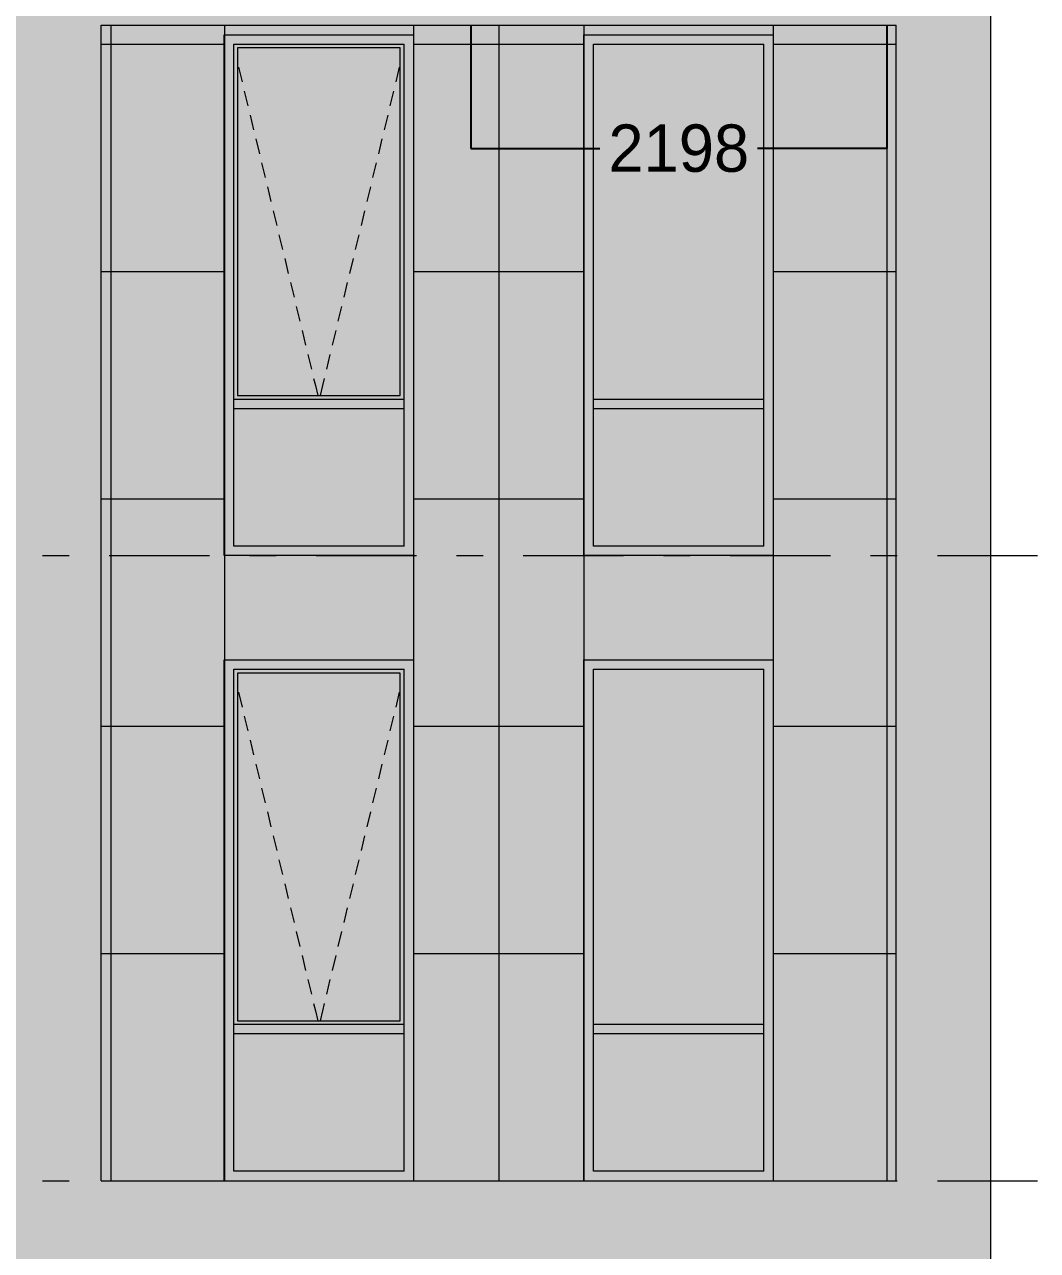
# Model space of a CAD drawing. Header units: millimetres. Extents: x 1499747 to 4230374, y -28481 to 441852.
# Drawn here: x 4040387 to 4045738, y 393460 to 399932 of the extents above; entities that cross this region are included whole.
import ezdxf

# ---------------------------------------------------------------- set-up
doc = ezdxf.new("R2010")
doc.units = ezdxf.units.MM
doc.header["$MEASUREMENT"] = 0
doc.layers.add('FTP Cable', color=130, linetype='Continuous', lineweight=30)
doc.layers.add('Чертеж и Рисунок', color=7, linetype='Continuous')
doc.dimstyles.get("Standard").update_dxf_attribs({"dimtxt": 0.18, "dimasz": 0.18, "dimexe": 0.18, "dimexo": 0.0625, "dimgap": 0.09, "dimtad": 0, "dimtih": 1, "dimtoh": 1, "dimdec": 4, "dimzin": 0, "dimdsep": 46, "dimtxsty": 'Standard', "dimcen": 0.09, "dimadec": 0, "dimazin": 0, "dimtfac": 1, "dimtdec": 4, "dimtofl": 0, "dimtmove": 0, "dimatfit": 3, "dimfxl": 1, "dimtolj": 1, "dimtzin": 0, "dimarcsym": 0})

# ---------------------------------------------------------------- blocks, each defined once
blk = doc.blocks.new('*D1145')
at = {"layer": 'Defpoints', "color": 0, "lineweight": 30, "transparency": 16777216}
for p in [(4042744.102730218, 399928.4114122438), (4044942.259152176, 399928.4114122438), (4044942.259152176, 399277.761057849)]:
    blk.add_point(p, dxfattribs=at)
at = {"layer": 'FTP Cable', "color": 0, "lineweight": -2, "transparency": 16777216}
for p, q in [((4042744.102730218, 399928.3489122438), (4042744.102730218, 399277.581057849)), ((4044942.259152176, 399928.3489122438), (4044942.259152176, 399277.581057849)), ((4042744.282730218, 399277.761057849), (4043426.42427453, 399277.761057849)), ((4044942.079152176, 399277.761057849), (4044259.937607864, 399277.761057849))]:
    blk.add_line(p, q, dxfattribs=at)
at = {"layer": 'FTP Cable', "color": 0, "lineweight": 30, "transparency": 16777216}
for points in [[(4042744.282730218, 399277.7910578491), (4042744.282730218, 399277.731057849), (4042744.102730218, 399277.761057849)], [(4044942.079152176, 399277.7910578491), (4044942.079152176, 399277.731057849), (4044942.259152176, 399277.761057849)]]:
    blk.add_solid(points, dxfattribs=at)
at = {"layer": 'FTP Cable', "color": 0, "lineweight": 25, "transparency": 16777216, "insert": (4043843.180941197, 399277.761057849), "char_height": 250, "attachment_point": 5}
blk.add_mtext('\\A1;2198', dxfattribs=at)

msp = doc.modelspace()

# ---------------------------------------------------------------- hatches: boundary and pattern name
at = {"layer": 'Чертеж и Рисунок', "linetype": 'Continuous', "lineweight": 0, "true_color": 0xbc9a89}
for points in [[(4021741.893707228, 399928.4114122438), (4044991.959228107, 399928.4114122438), (4044991.959228107, 400428.4121761327), (4021741.893707228, 400428.4121761327)], [(4045491.959991996, 373528.3710789105), (4045491.959991996, 400428.4121761327), (4044991.959228107, 400428.4121761327), (4044991.959228107, 373528.3710789105)], [(4040791.652810981, 399928.4114122438), (4040291.652047093, 399928.4114122438), (4040291.652047093, 374028.3718427994), (4040791.652810981, 374028.3718427994)], [(4040791.652810981, 393328.4013289105), (4044991.959228107, 393328.4013289105), (4044991.959228107, 393828.4020927994), (4040791.652810981, 393828.4020927994)]]:
    msp.add_hatch(color=33, dxfattribs=at).paths.add_polyline_path(points)
at = {"layer": 'Чертеж и Рисунок', "linetype": 'Continuous', "lineweight": 0, "true_color": 0xffffff}
h = msp.add_hatch(color=7, dxfattribs=at)
h.paths.add_polyline_path([(4040791.652810981, 393828.4020927994), (4041442.053779018, 393828.4020927994), (4041442.053779018, 396578.4062748167), (4042442.055341069, 396578.4062748167), (4042442.055341069, 393828.4020927994), (4043341.856709206, 393828.4020927994), (4043341.856709206, 396578.4062748167), (4044341.858271257, 396578.4062748167), (4044341.858271257, 393828.4020927994), (4044991.959187278, 393828.4020927994), (4044991.959187278, 399928.4114122438), (4040791.652810981, 399928.4114122438)])
h.paths.add_polyline_path([(4042442.055341069, 397128.4071657585), (4041442.053779018, 397128.4071657585), (4041442.053779018, 399878.4113477758), (4042442.055341069, 399878.4113477758)], flags=0)
h.paths.add_polyline_path([(4043341.856709206, 399878.4113477758), (4044341.858271257, 399878.4113477758), (4044341.858271257, 397128.4071657585), (4043341.856709206, 397128.4071657585)], flags=0)
at = {"layer": 'Чертеж и Рисунок', "linetype": 'Continuous', "lineweight": 0, "true_color": 0x2e2e2e}
for points in [[(4041442.053804648, 399528.4108011327), (4041492.053881037, 399528.4108011327), (4041492.053881037, 399828.411259466), (4041442.053804648, 399878.4113358549)], [(4041942.054568538, 399878.4113358549), (4041442.053804648, 399878.4113358549), (4041492.053881037, 399828.411259466), (4041942.054568538, 399828.411259466)], [(4041942.054568538, 399878.4113358549), (4041942.054568538, 399828.411259466), (4042392.055256037, 399828.411259466), (4042442.055332426, 399878.4113358549)], [(4042442.055332426, 399528.4108011327), (4042442.055332426, 399878.4113358549), (4042392.055256037, 399828.411259466), (4042392.055256037, 399528.4108011327)], [(4043341.85670712, 399528.4108011327), (4043391.856783509, 399528.4108011327), (4043391.856783509, 399828.411259466), (4043341.85670712, 399878.4113358549)], [(4043841.85747101, 399878.4113358549), (4043341.85670712, 399878.4113358549), (4043391.856783509, 399828.411259466), (4043841.85747101, 399828.411259466)], [(4043841.85747101, 399878.4113358549), (4043841.85747101, 399828.411259466), (4044291.858158509, 399828.411259466), (4044341.858234898, 399878.4113358549)], [(4044341.858234898, 399528.4108011327), (4044341.858234898, 399878.4113358549), (4044291.858158509, 399828.411259466), (4044291.858158509, 399528.4108011327)], [(4041442.053804648, 398128.4086622438), (4041492.053881037, 398128.4086622438), (4041492.053881037, 399528.4108011327), (4041442.053804648, 399528.4108011327)], [(4042442.055332426, 398128.4086622438), (4042442.055332426, 399528.4108011327), (4042392.055256037, 399528.4108011327), (4042392.055256037, 398128.4086622438)], [(4043341.85670712, 398128.4086622438), (4043391.856783509, 398128.4086622438), (4043391.856783509, 399528.4108011327), (4043341.85670712, 399528.4108011327)], [(4044341.858234898, 398128.4086622438), (4044341.858234898, 399528.4108011327), (4044291.858158509, 399528.4108011327), (4044291.858158509, 398128.4086622438)], [(4041442.053804648, 397928.4083566882), (4041492.053881037, 397928.4083566882), (4041492.053881037, 398128.4086622438), (4041442.053804648, 398128.4086622438)], [(4042442.055332426, 397928.4083566882), (4042442.055332426, 398128.4086622438), (4042392.055256037, 398128.4086622438), (4042392.055256037, 397928.4083566882)], [(4043341.85670712, 397928.4083566882), (4043391.856783509, 397928.4083566882), (4043391.856783509, 398128.4086622438), (4043341.85670712, 398128.4086622438)], [(4044341.858234898, 397928.4083566882), (4044341.858234898, 398128.4086622438), (4044291.858158509, 398128.4086622438), (4044291.858158509, 397928.4083566882)], [(4041492.053881037, 397903.4083184938), (4041942.054568538, 397903.4083184938), (4041942.054568538, 397953.4083948827), (4041492.053881037, 397953.4083948827)], [(4041942.054568538, 397953.4083948827), (4041942.054568538, 397903.4083184938), (4042392.055256037, 397903.4083184938), (4042392.055256037, 397953.4083948827)], [(4043391.856783509, 397903.4083184938), (4043841.85747101, 397903.4083184938), (4043841.85747101, 397953.4083948827), (4043391.856783509, 397953.4083948827)], [(4043841.85747101, 397953.4083948827), (4043841.85747101, 397903.4083184938), (4044291.858158509, 397903.4083184938), (4044291.858158509, 397953.4083948827)], [(4041442.053804648, 397928.4083566882), (4041442.053804648, 397128.407134466), (4041492.053881037, 397178.4072108549), (4041492.053881037, 397928.4083566882)], [(4042442.055332426, 397928.4083566882), (4042392.055256037, 397928.4083566882), (4042392.055256037, 397178.4072108549), (4042442.055332426, 397128.407134466)], [(4043341.85670712, 397928.4083566882), (4043341.85670712, 397128.407134466), (4043391.856783509, 397178.4072108549), (4043391.856783509, 397928.4083566882)], [(4044341.858234898, 397928.4083566882), (4044291.858158509, 397928.4083566882), (4044291.858158509, 397178.4072108549), (4044341.858234898, 397128.407134466)], [(4041442.053804648, 397128.407134466), (4041942.054568538, 397128.407134466), (4041942.054568538, 397178.4072108549), (4041492.053881037, 397178.4072108549)], [(4041942.054568538, 397128.407134466), (4042442.055332426, 397128.407134466), (4042392.055256037, 397178.4072108549), (4041942.054568538, 397178.4072108549)], [(4043841.85747101, 397128.407134466), (4043841.85747101, 397178.4072108549), (4043391.856783509, 397178.4072108549), (4043341.85670712, 397128.407134466)], [(4043841.85747101, 397128.407134466), (4044341.858234898, 397128.407134466), (4044291.858158509, 397178.4072108549), (4043841.85747101, 397178.4072108549)], [(4041442.053804648, 396228.405759466), (4041492.053881037, 396228.405759466), (4041492.053881037, 396528.4062177993), (4041442.053804648, 396578.4062941882)], [(4041942.054568538, 396578.4062941882), (4041442.053804648, 396578.4062941882), (4041492.053881037, 396528.4062177993), (4041942.054568538, 396528.4062177993)], [(4041942.054568538, 396578.4062941882), (4041942.054568538, 396528.4062177993), (4042392.055256037, 396528.4062177993), (4042442.055332426, 396578.4062941882)], [(4042442.055332426, 396228.405759466), (4042442.055332426, 396578.4062941882), (4042392.055256037, 396528.4062177993), (4042392.055256037, 396228.405759466)], [(4043341.85670712, 396228.405759466), (4043391.856783509, 396228.405759466), (4043391.856783509, 396528.4062177993), (4043341.85670712, 396578.4062941882)], [(4043841.85747101, 396578.4062941882), (4043341.85670712, 396578.4062941882), (4043391.856783509, 396528.4062177993), (4043841.85747101, 396528.4062177993)], [(4043841.85747101, 396578.4062941882), (4043841.85747101, 396528.4062177993), (4044291.858158509, 396528.4062177993), (4044341.858234898, 396578.4062941882)], [(4044341.858234898, 396228.405759466), (4044341.858234898, 396578.4062941882), (4044291.858158509, 396528.4062177993), (4044291.858158509, 396228.405759466)], [(4041442.053804648, 394828.4036205771), (4041492.053881037, 394828.4036205771), (4041492.053881037, 396228.405759466), (4041442.053804648, 396228.405759466)], [(4042442.055332426, 394828.4036205771), (4042442.055332426, 396228.405759466), (4042392.055256037, 396228.405759466), (4042392.055256037, 394828.4036205771)], [(4043341.85670712, 394828.4036205771), (4043391.856783509, 394828.4036205771), (4043391.856783509, 396228.405759466), (4043341.85670712, 396228.405759466)], [(4044341.858234898, 394828.4036205771), (4044341.858234898, 396228.405759466), (4044291.858158509, 396228.405759466), (4044291.858158509, 394828.4036205771)], [(4041442.053804648, 394628.4033150215), (4041492.053881037, 394628.4033150215), (4041492.053881037, 394828.4036205771), (4041442.053804648, 394828.4036205771)], [(4042442.055332426, 394628.4033150215), (4042442.055332426, 394828.4036205771), (4042392.055256037, 394828.4036205771), (4042392.055256037, 394628.4033150215)], [(4043341.85670712, 394628.4033150215), (4043391.856783509, 394628.4033150215), (4043391.856783509, 394828.4036205771), (4043341.85670712, 394828.4036205771)], [(4044341.858234898, 394628.4033150215), (4044341.858234898, 394828.4036205771), (4044291.858158509, 394828.4036205771), (4044291.858158509, 394628.4033150215)], [(4041492.053881037, 394603.4032768271), (4041942.054568538, 394603.4032768271), (4041942.054568538, 394653.403353216), (4041492.053881037, 394653.403353216)], [(4041942.054568538, 394653.403353216), (4041942.054568538, 394603.4032768271), (4042392.055256037, 394603.4032768271), (4042392.055256037, 394653.403353216)], [(4043391.856783509, 394603.4032768271), (4043841.85747101, 394603.4032768271), (4043841.85747101, 394653.403353216), (4043391.856783509, 394653.403353216)], [(4043841.85747101, 394653.403353216), (4043841.85747101, 394603.4032768271), (4044291.858158509, 394603.4032768271), (4044291.858158509, 394653.403353216)], [(4041442.053804648, 394628.4033150215), (4041442.053804648, 393828.4020927994), (4041492.053881037, 393878.4021691883), (4041492.053881037, 394628.4033150215)], [(4042442.055332426, 394628.4033150215), (4042392.055256037, 394628.4033150215), (4042392.055256037, 393878.4021691883), (4042442.055332426, 393828.4020927994)], [(4043341.85670712, 394628.4033150215), (4043341.85670712, 393828.4020927994), (4043391.856783509, 393878.4021691883), (4043391.856783509, 394628.4033150215)], [(4044341.858234898, 394628.4033150215), (4044291.858158509, 394628.4033150215), (4044291.858158509, 393878.4021691883), (4044341.858234898, 393828.4020927994)], [(4041442.053804648, 393828.4020927994), (4041942.054568538, 393828.4020927994), (4041942.054568538, 393878.4021691883), (4041492.053881037, 393878.4021691883)], [(4041942.054568538, 393828.4020927994), (4042442.055332426, 393828.4020927994), (4042392.055256037, 393878.4021691883), (4041942.054568538, 393878.4021691883)], [(4043841.85747101, 393828.4020927994), (4043841.85747101, 393878.4021691883), (4043391.856783509, 393878.4021691883), (4043341.85670712, 393828.4020927994)], [(4043841.85747101, 393828.4020927994), (4044341.858234898, 393828.4020927994), (4044291.858158509, 393878.4021691883), (4043841.85747101, 393878.4021691883)]]:
    msp.add_hatch(color=250, dxfattribs=at).paths.add_polyline_path(points)
at = {"layer": 'Чертеж и Рисунок', "linetype": 'Continuous', "lineweight": 0, "true_color": 0xf7fdff}
for points in [[(4041492.053881037, 397953.4083948827), (4041512.053911593, 397973.4084254382), (4041512.053911593, 399808.4112289104), (4041492.053881037, 399828.411259466)], [(4042392.055256037, 399828.411259466), (4041492.053881037, 399828.411259466), (4041512.053911593, 399808.4112289104), (4042372.055225482, 399808.4112289104)], [(4042392.055256037, 397953.4083948827), (4042392.055256037, 399828.411259466), (4042372.055225482, 399808.4112289104), (4042372.055225482, 397973.4084254382)], [(4042392.055256037, 397953.4083948827), (4042372.055225482, 397973.4084254382), (4041512.053911593, 397973.4084254382), (4041492.053881037, 397953.4083948827)], [(4041492.053881037, 394653.403353216), (4041512.053911593, 394673.4033837715), (4041512.053911593, 396508.4061872438), (4041492.053881037, 396528.4062177993)], [(4042392.055256037, 396528.4062177993), (4041492.053881037, 396528.4062177993), (4041512.053911593, 396508.4061872438), (4042372.055225482, 396508.4061872438)], [(4042392.055256037, 394653.403353216), (4042392.055256037, 396528.4062177993), (4042372.055225482, 396508.4061872438), (4042372.055225482, 394673.4033837715)], [(4042392.055256037, 394653.403353216), (4042372.055225482, 394673.4033837715), (4041512.053911593, 394673.4033837715), (4041492.053881037, 394653.403353216)]]:
    msp.add_hatch(color=7, dxfattribs=at).paths.add_polyline_path(points)
at = {"layer": 'Чертеж и Рисунок', "linetype": 'Continuous', "lineweight": 0, "true_color": 0x84adf9}
for points in [[(4043391.856783509, 397953.4083948827), (4044291.858158509, 397953.4083948827), (4044291.858158509, 398128.4086622438), (4044291.858158509, 399828.411259466), (4043391.856783509, 399828.411259466)], [(4041512.053911593, 397973.4084254382), (4042372.055225482, 397973.4084254382), (4042372.055225482, 399808.4112289104), (4041512.053911593, 399808.4112289104)], [(4041492.053881037, 397178.4072108549), (4042392.055256037, 397178.4072108549), (4042392.055256037, 397903.4083184938), (4041492.053881037, 397903.4083184938)], [(4043391.856783509, 397903.4083184938), (4043391.856783509, 397178.4072108549), (4044291.858158509, 397178.4072108549), (4044291.858158509, 397903.4083184938)], [(4043391.856783509, 394653.403353216), (4044291.858158509, 394653.403353216), (4044291.858158509, 396228.405759466), (4044291.858158509, 396528.4062177993), (4043391.856783509, 396528.4062177993)], [(4041512.053911593, 394673.4033837715), (4042372.055225482, 394673.4033837715), (4042372.055225482, 396508.4061872438), (4041512.053911593, 396508.4061872438)], [(4041492.053881037, 394603.4032768271), (4041492.053881037, 393878.4021691883), (4042392.055256037, 393878.4021691883), (4042392.055256037, 394603.4032768271)], [(4044291.858158509, 394603.4032768271), (4043391.856783509, 394603.4032768271), (4043391.856783509, 393878.4021691883), (4044291.858158509, 393878.4021691883)]]:
    msp.add_hatch(color=161, dxfattribs=at).paths.add_polyline_path(points)

# ---------------------------------------------------------------- linework, layer by layer
at = {"layer": 'Чертеж и Рисунок', "color": 7, "linetype": 'Continuous', "lineweight": 5}
for points in [[(4045491.959991996, 373528.3710789105), (4045491.959991996, 400428.4121761327)], [(4040791.652810981, 399928.4114122438), (4044991.959228107, 399928.4114122438)], [(4040791.652810981, 393828.4020927994), (4040791.652810981, 399928.4114122438)], [(4044991.959228107, 393828.4020927994), (4044991.959228107, 399928.4114122438)], [(4041442.053804648, 399878.4113358549), (4042442.055332426, 399878.4113358549)], [(4041442.053804648, 397128.407134466), (4041442.053804648, 399878.4113358549)], [(4041492.053881037, 399528.4108011327), (4041492.053881037, 399828.411259466)], [(4041492.053881037, 399828.411259466), (4041942.054568538, 399828.411259466)], [(4041942.054568538, 399828.411259466), (4042392.055256037, 399828.411259466)], [(4042392.055256037, 399528.4108011327), (4042392.055256037, 399828.411259466)], [(4043341.85670712, 397128.407134466), (4043341.85670712, 399878.4113358549)], [(4043341.85670712, 399878.4113358549), (4044341.858234898, 399878.4113358549)], [(4043391.856783509, 399528.4108011327), (4043391.856783509, 399828.411259466)], [(4043391.856783509, 399828.411259466), (4043841.85747101, 399828.411259466)], [(4043841.85747101, 399828.411259466), (4044291.858158509, 399828.411259466)], [(4044291.858158509, 399528.4108011327), (4044291.858158509, 399828.411259466)], [(4044341.858234898, 399878.4113358549), (4044341.858234898, 397128.407134466)], [(4041512.053911593, 399808.4112289104), (4041512.053911593, 397973.4084254382)], [(4042372.055225482, 399808.4112289104), (4041512.053911593, 399808.4112289104)], [(4042372.055225482, 397973.4084254382), (4042372.055225482, 399808.4112289104)], [(4041492.053881037, 398128.4086622438), (4041492.053881037, 399528.4108011327)], [(4042392.055256037, 398128.4086622438), (4042392.055256037, 399528.4108011327)], [(4043391.856783509, 398128.4086622438), (4043391.856783509, 399528.4108011327)], [(4044291.858158509, 398128.4086622438), (4044291.858158509, 399528.4108011327)], [(4041492.053881037, 397953.4083948827), (4041492.053881037, 398128.4086622438)], [(4042392.055256037, 397953.4083948827), (4042392.055256037, 398128.4086622438)], [(4043391.856783509, 397953.4083948827), (4043391.856783509, 398128.4086622438)], [(4044291.858158509, 397953.4083948827), (4044291.858158509, 398128.4086622438)], [(4041492.053881037, 397928.4083566882), (4041492.053881037, 397953.4083948827)], [(4041942.054568538, 397953.4083948827), (4041492.053881037, 397953.4083948827)], [(4041512.053911593, 397973.4084254382), (4042372.055225482, 397973.4084254382)], [(4042392.055256037, 397953.4083948827), (4041942.054568538, 397953.4083948827)], [(4042392.055256037, 397928.4083566882), (4042392.055256037, 397953.4083948827)], [(4043391.856783509, 397928.4083566882), (4043391.856783509, 397953.4083948827)], [(4043841.85747101, 397953.4083948827), (4043391.856783509, 397953.4083948827)], [(4044291.858158509, 397953.4083948827), (4043841.85747101, 397953.4083948827)], [(4044291.858158509, 397928.4083566882), (4044291.858158509, 397953.4083948827)], [(4041492.053881037, 397903.4083184938), (4041492.053881037, 397928.4083566882)], [(4041492.053881037, 397178.4072108549), (4041492.053881037, 397903.4083184938)], [(4041942.054568538, 397903.4083184938), (4041492.053881037, 397903.4083184938)], [(4042392.055256037, 397903.4083184938), (4041942.054568538, 397903.4083184938)], [(4042392.055256037, 397903.4083184938), (4042392.055256037, 397928.4083566882)], [(4042392.055256037, 397178.4072108549), (4042392.055256037, 397903.4083184938)], [(4043391.856783509, 397903.4083184938), (4043391.856783509, 397928.4083566882)], [(4043391.856783509, 397178.4072108549), (4043391.856783509, 397903.4083184938)], [(4043841.85747101, 397903.4083184938), (4043391.856783509, 397903.4083184938)], [(4044291.858158509, 397903.4083184938), (4043841.85747101, 397903.4083184938)], [(4044291.858158509, 397903.4083184938), (4044291.858158509, 397928.4083566882)], [(4044291.858158509, 397178.4072108549), (4044291.858158509, 397903.4083184938)], [(4041942.054568538, 397178.4072108549), (4041492.053881037, 397178.4072108549)], [(4042392.055256037, 397178.4072108549), (4041942.054568538, 397178.4072108549)], [(4043841.85747101, 397178.4072108549), (4043391.856783509, 397178.4072108549)], [(4044291.858158509, 397178.4072108549), (4043841.85747101, 397178.4072108549)], [(4042442.055332426, 397128.407134466), (4041442.053804648, 397128.407134466)], [(4044341.858234898, 397128.407134466), (4043341.85670712, 397128.407134466)], [(4041442.053804648, 393828.4020927994), (4041442.053804648, 396578.4062941882)], [(4041442.053804648, 396578.4062941882), (4042442.055332426, 396578.4062941882)], [(4041492.053881037, 396228.405759466), (4041492.053881037, 396528.4062177993)], [(4041492.053881037, 396528.4062177993), (4041942.054568538, 396528.4062177993)], [(4041942.054568538, 396528.4062177993), (4042392.055256037, 396528.4062177993)], [(4042392.055256037, 396228.405759466), (4042392.055256037, 396528.4062177993)], [(4043341.85670712, 396578.4062941882), (4044341.858234898, 396578.4062941882)], [(4043341.85670712, 393828.4020927994), (4043341.85670712, 396578.4062941882)], [(4043391.856783509, 396228.405759466), (4043391.856783509, 396528.4062177993)], [(4043391.856783509, 396528.4062177993), (4043841.85747101, 396528.4062177993)], [(4043841.85747101, 396528.4062177993), (4044291.858158509, 396528.4062177993)], [(4044291.858158509, 396228.405759466), (4044291.858158509, 396528.4062177993)], [(4044341.858234898, 396578.4062941882), (4044341.858234898, 393828.4020927994)], [(4041512.053911593, 396508.4061872438), (4041512.053911593, 394673.4033837715)], [(4042372.055225482, 396508.4061872438), (4041512.053911593, 396508.4061872438)], [(4042372.055225482, 394673.4033837715), (4042372.055225482, 396508.4061872438)], [(4041492.053881037, 394828.4036205771), (4041492.053881037, 396228.405759466)], [(4042392.055256037, 394828.4036205771), (4042392.055256037, 396228.405759466)], [(4043391.856783509, 394828.4036205771), (4043391.856783509, 396228.405759466)], [(4044291.858158509, 394828.4036205771), (4044291.858158509, 396228.405759466)], [(4041492.053881037, 394653.403353216), (4041492.053881037, 394828.4036205771)], [(4042392.055256037, 394653.403353216), (4042392.055256037, 394828.4036205771)], [(4043391.856783509, 394653.403353216), (4043391.856783509, 394828.4036205771)], [(4044291.858158509, 394653.403353216), (4044291.858158509, 394828.4036205771)], [(4041492.053881037, 394628.4033150215), (4041492.053881037, 394653.403353216)], [(4041942.054568538, 394653.403353216), (4041492.053881037, 394653.403353216)], [(4041512.053911593, 394673.4033837715), (4042372.055225482, 394673.4033837715)], [(4042392.055256037, 394653.403353216), (4041942.054568538, 394653.403353216)], [(4042392.055256037, 394628.4033150215), (4042392.055256037, 394653.403353216)], [(4043391.856783509, 394628.4033150215), (4043391.856783509, 394653.403353216)], [(4043841.85747101, 394653.403353216), (4043391.856783509, 394653.403353216)], [(4044291.858158509, 394653.403353216), (4043841.85747101, 394653.403353216)], [(4044291.858158509, 394628.4033150215), (4044291.858158509, 394653.403353216)], [(4041492.053881037, 394603.4032768271), (4041492.053881037, 394628.4033150215)], [(4041492.053881037, 393878.4021691883), (4041492.053881037, 394603.4032768271)], [(4041942.054568538, 394603.4032768271), (4041492.053881037, 394603.4032768271)], [(4042392.055256037, 394603.4032768271), (4041942.054568538, 394603.4032768271)], [(4042392.055256037, 394603.4032768271), (4042392.055256037, 394628.4033150215)], [(4042392.055256037, 393878.4021691883), (4042392.055256037, 394603.4032768271)], [(4043391.856783509, 394603.4032768271), (4043391.856783509, 394628.4033150215)], [(4043391.856783509, 393878.4021691883), (4043391.856783509, 394603.4032768271)], [(4043841.85747101, 394603.4032768271), (4043391.856783509, 394603.4032768271)], [(4044291.858158509, 394603.4032768271), (4043841.85747101, 394603.4032768271)], [(4044291.858158509, 394603.4032768271), (4044291.858158509, 394628.4033150215)], [(4044291.858158509, 393878.4021691883), (4044291.858158509, 394603.4032768271)], [(4041942.054568538, 393878.4021691883), (4041492.053881037, 393878.4021691883)], [(4042392.055256037, 393878.4021691883), (4041942.054568538, 393878.4021691883)], [(4043841.85747101, 393878.4021691883), (4043391.856783509, 393878.4021691883)], [(4044291.858158509, 393878.4021691883), (4043841.85747101, 393878.4021691883)], [(4040791.652810981, 393828.4020927994), (4044991.959228107, 393828.4020927994)]]:
    msp.add_lwpolyline(points, dxfattribs=at)
at = {"layer": 'Чертеж и Рисунок', "color": 253, "linetype": 'Continuous', "lineweight": 5, "true_color": 0xaaaaaa}
for points in [[(4040842.652888898, 399928.4114122438), (4040842.652888898, 393828.4020927994)], [(4041442.653805565, 399928.4114122438), (4041442.653805565, 399878.4113358549)], [(4042442.055332426, 399928.4114122438), (4042442.055332426, 399878.4113358549)], [(4042891.956019773, 399928.4114122438), (4042891.956019773, 393828.4020927994)], [(4043342.256707732, 399928.4114122438), (4043342.256707732, 399878.4113358549)], [(4044341.658234593, 399928.4114122438), (4044341.658234593, 399878.4113358549)], [(4044942.259152176, 399928.4114122438), (4044942.259152176, 393828.4020927994)], [(4040791.652810981, 399828.2112591604), (4041442.053804648, 399828.2112591604)], [(4041442.653805565, 399878.4113358549), (4041442.653805565, 397128.407134466)], [(4042442.055332426, 399878.4113358549), (4042442.055332426, 397128.407134466)], [(4042442.055332426, 399828.2112591604), (4043341.756706968, 399828.2112591604)], [(4043342.256707732, 399878.4113358549), (4043342.256707732, 397128.407134466)], [(4044341.658234593, 399878.4113358549), (4044341.658234593, 397128.407134466)], [(4044341.658234593, 399828.2112591604), (4044341.858234898, 399828.2112591604)], [(4044341.858234898, 399828.2112591604), (4044991.959228107, 399828.2112591604)], [(4040791.652810981, 398628.2094258271), (4041442.053804648, 398628.2094258271)], [(4042442.055332426, 398628.2094258271), (4043341.756706968, 398628.2094258271)], [(4044341.658234593, 398628.2094258271), (4044341.858234898, 398628.2094258271)], [(4044341.858234898, 398628.2094258271), (4044991.959228107, 398628.2094258271)], [(4040791.652810981, 397428.2075924938), (4041442.053804648, 397428.2075924938)], [(4042442.055332426, 397428.2075924938), (4043341.756706968, 397428.2075924938)], [(4044341.658234593, 397428.2075924938), (4044341.858234898, 397428.2075924938)], [(4044341.858234898, 397428.2075924938), (4044991.959228107, 397428.2075924938)], [(4041442.653805565, 397128.407134466), (4041442.653805565, 396578.4062941882)], [(4042442.055332426, 397128.407134466), (4042442.055332426, 396578.4062941882)], [(4043342.256707732, 397128.407134466), (4043342.256707732, 396578.4062941882)], [(4044341.658234593, 397128.407134466), (4044341.658234593, 396578.4062941882)], [(4041442.653805565, 396578.4062941882), (4041442.653805565, 393828.4020927994)], [(4042442.055332426, 396578.4062941882), (4042442.055332426, 393828.4020927994)], [(4043342.256707732, 396578.4062941882), (4043342.256707732, 393828.4020927994)], [(4044341.658234593, 396578.4062941882), (4044341.658234593, 393828.4020927994)], [(4040791.652810981, 396228.2057591605), (4041442.053804648, 396228.2057591605)], [(4042442.055332426, 396228.2057591605), (4043341.756706968, 396228.2057591605)], [(4044341.658234593, 396228.2057591605), (4044341.858234898, 396228.2057591605)], [(4044341.858234898, 396228.2057591605), (4044991.959228107, 396228.2057591605)], [(4040791.652810981, 395028.2039258272), (4041442.053804648, 395028.2039258272)], [(4042442.055332426, 395028.2039258272), (4043341.756706968, 395028.2039258272)], [(4044341.658234593, 395028.2039258272), (4044341.858234898, 395028.2039258272)], [(4044341.858234898, 395028.2039258272), (4044991.959228107, 395028.2039258272)]]:
    msp.add_lwpolyline(points, dxfattribs=at)
at = {"layer": 'Чертеж и Рисунок', "color": 23, "linetype": 'Continuous', "lineweight": 5, "true_color": 0xbf8080}
for points in [[(4041517.553919996, 399707.1110741466), (4041536.253948565, 399629.3109552854)], [(4042366.555217079, 399707.1110741466), (4042347.755188357, 399629.3109552854)], [(4041548.053966593, 399580.7108810354), (4041566.753995162, 399502.9107621743)], [(4042335.955170329, 399580.7108810354), (4042317.255141759, 399502.9107621743)], [(4041578.55401319, 399454.3106879244), (4041597.254041759, 399376.610569216)], [(4042305.455123732, 399454.3106879244), (4042286.755095162, 399376.610569216)], [(4041609.054059787, 399328.010494966), (4041627.754088357, 399250.2103761049)], [(4042274.955077135, 399328.010494966), (4042256.255048565, 399250.2103761049)], [(4041639.554106385, 399201.6103018549), (4041658.254134954, 399123.8101829938)], [(4042244.455030537, 399201.6103018549), (4042225.755001968, 399123.8101829938)], [(4041670.054152982, 399075.2101087438), (4041688.754181551, 398997.5099900354)], [(4042213.95498394, 399075.2101087438), (4042195.254955371, 398997.5099900354)], [(4041700.554199579, 398948.8099156327), (4041719.254228149, 398871.1097969243)], [(4042183.454937343, 398948.8099156327), (4042164.754908773, 398871.1097969243)], [(4041731.054246176, 398822.5097226744), (4041749.854274898, 398744.7096038132)], [(4042152.954890746, 398822.5097226744), (4042134.254862176, 398744.7096038132)], [(4041761.554292773, 398696.1095295632), (4041780.354321496, 398618.3094107021)], [(4042122.454844148, 398696.1095295632), (4042103.754815579, 398618.3094107021)], [(4041792.054339371, 398569.7093364521), (4041810.854368093, 398492.0092177438)], [(4042091.954797551, 398569.7093364521), (4042073.254768982, 398492.0092177438)], [(4041822.554385968, 398443.4091434938), (4041841.35441469, 398365.6090246327)], [(4042061.454750954, 398443.4091434938), (4042042.654722231, 398365.6090246327)], [(4041853.054432565, 398317.0089503827), (4041871.854461287, 398239.2088315216)], [(4042030.954704357, 398317.0089503827), (4042012.154675635, 398239.2088315216)], [(4041883.554479162, 398190.6087572715), (4041902.354507884, 398112.9086385632)], [(4042000.45465776, 398190.6087572715), (4041981.654629037, 398112.9086385632)], [(4041914.05452576, 398064.3085643132), (4041923.254539815, 398026.2085061049)], [(4041923.254539815, 398026.2085061049), (4041935.954559218, 397973.4084254382)], [(4041960.754597107, 398026.2085061049), (4041948.054577704, 397973.4084254382)], [(4041969.954611162, 398064.3085643132), (4041960.754597107, 398026.2085061049)], [(4041517.553919996, 396407.1060324799), (4041536.253948565, 396329.3059136188)], [(4042366.555217079, 396407.1060324799), (4042347.755188357, 396329.3059136188)], [(4041548.053966593, 396280.7058393688), (4041566.753995162, 396202.9057205077)], [(4042335.955170329, 396280.7058393688), (4042317.255141759, 396202.9057205077)], [(4041578.55401319, 396154.3056462577), (4041597.254041759, 396076.6055275493)], [(4042305.455123732, 396154.3056462577), (4042286.755095162, 396076.6055275493)], [(4041609.054059787, 396028.0054532994), (4041627.754088357, 395950.2053344382)], [(4042274.955077135, 396028.0054532994), (4042256.255048565, 395950.2053344382)], [(4041639.554106385, 395901.6052601882), (4041658.254134954, 395823.8051413271)], [(4042244.455030537, 395901.6052601882), (4042225.755001968, 395823.8051413271)], [(4041670.054152982, 395775.2050670771), (4041688.754181551, 395697.5049483688)], [(4042213.95498394, 395775.2050670771), (4042195.254955371, 395697.5049483688)], [(4041700.554199579, 395648.804873966), (4041719.254228149, 395571.1047552577)], [(4042183.454937343, 395648.804873966), (4042164.754908773, 395571.1047552577)], [(4041731.054246176, 395522.5046810077), (4041749.854274898, 395444.7045621466)], [(4042152.954890746, 395522.5046810077), (4042134.254862176, 395444.7045621466)], [(4041761.554292773, 395396.1044878965), (4041780.354321496, 395318.3043690355)], [(4042122.454844148, 395396.1044878965), (4042103.754815579, 395318.3043690355)], [(4041792.054339371, 395269.7042947854), (4041810.854368093, 395192.0041760771)], [(4042091.954797551, 395269.7042947854), (4042073.254768982, 395192.0041760771)], [(4041822.554385968, 395143.4041018271), (4041841.35441469, 395065.603982966)], [(4042061.454750954, 395143.4041018271), (4042042.654722231, 395065.603982966)], [(4041853.054432565, 395017.003908716), (4041871.854461287, 394939.2037898549)], [(4042030.954704357, 395017.003908716), (4042012.154675635, 394939.2037898549)], [(4041883.554479162, 394890.6037156049), (4041902.354507884, 394812.9035968966)], [(4042000.45465776, 394890.6037156049), (4041981.654629037, 394812.9035968966)], [(4041914.05452576, 394764.3035226465), (4041923.254539815, 394726.2034644382)], [(4041923.254539815, 394726.2034644382), (4041935.954559218, 394673.4033837715)], [(4041960.754597107, 394726.2034644382), (4041948.054577704, 394673.4033837715)], [(4041969.954611162, 394764.3035226465), (4041960.754597107, 394726.2034644382)]]:
    msp.add_lwpolyline(points, dxfattribs=at)
at = {"layer": 'Чертеж и Рисунок', "color": 1, "linetype": 'Continuous', "lineweight": 0}
for points in [[(4040481.852337676, 397128.407134466), (4040622.952553246, 397128.407134466)], [(4040834.652876676, 397128.407134466), (4041363.853685176, 397128.407134466)], [(4041575.454008454, 397128.407134466), (4041716.654224176, 397128.407134466)], [(4041928.254547454, 397128.407134466), (4042457.455355954, 397128.407134466)], [(4042669.155679384, 397128.407134466), (4042810.255894954, 397128.407134466)], [(4043021.856218232, 397128.407134466), (4043551.057026732, 397128.407134466)], [(4043762.757350163, 397128.407134466), (4043903.857565732, 397128.407134466)], [(4044115.457889009, 397128.407134466), (4044644.658697509, 397128.407134466)], [(4044856.35902094, 397128.407134466), (4044997.459236509, 397128.407134466)], [(4045209.15955994, 397128.407134466), (4045738.260368288, 397128.407134466)], [(4040481.852337676, 393828.4020927994), (4040622.952553246, 393828.4020927994)], [(4040834.652876676, 393828.4020927994), (4041363.853685176, 393828.4020927994)], [(4041575.454008454, 393828.4020927994), (4041716.654224176, 393828.4020927994)], [(4041928.254547454, 393828.4020927994), (4042457.455355954, 393828.4020927994)], [(4042669.155679384, 393828.4020927994), (4042810.255894954, 393828.4020927994)], [(4043021.856218232, 393828.4020927994), (4043551.057026732, 393828.4020927994)], [(4043762.757350163, 393828.4020927994), (4043903.857565732, 393828.4020927994)], [(4044115.457889009, 393828.4020927994), (4044644.658697509, 393828.4020927994)], [(4044856.35902094, 393828.4020927994), (4044997.459236509, 393828.4020927994)], [(4045209.15955994, 393828.4020927994), (4045738.260368288, 393828.4020927994)]]:
    msp.add_lwpolyline(points, dxfattribs=at)

# ---------------------------------------------------------------- dimensions: what is measured, and where the dimension line sits
at = {"layer": 'FTP Cable', "color": 18, "lineweight": 25, "true_color": 0x000000}
dim = msp.add_linear_dim(base=(4044942.259152176, 399277.761057849), p1=(4042744.102730218, 399928.4114122438), p2=(4044942.259152176, 399928.4114122438), dimstyle='Standard', override={"dimtxt": 250, "dimdec": 0}, dxfattribs=at)
dim.commit()
dim.dimension.update_dxf_attribs({"geometry": '*D1145', "text_midpoint": (4043843.180941197, 399277.761057849)})

doc.saveas('drawing.dxf')
